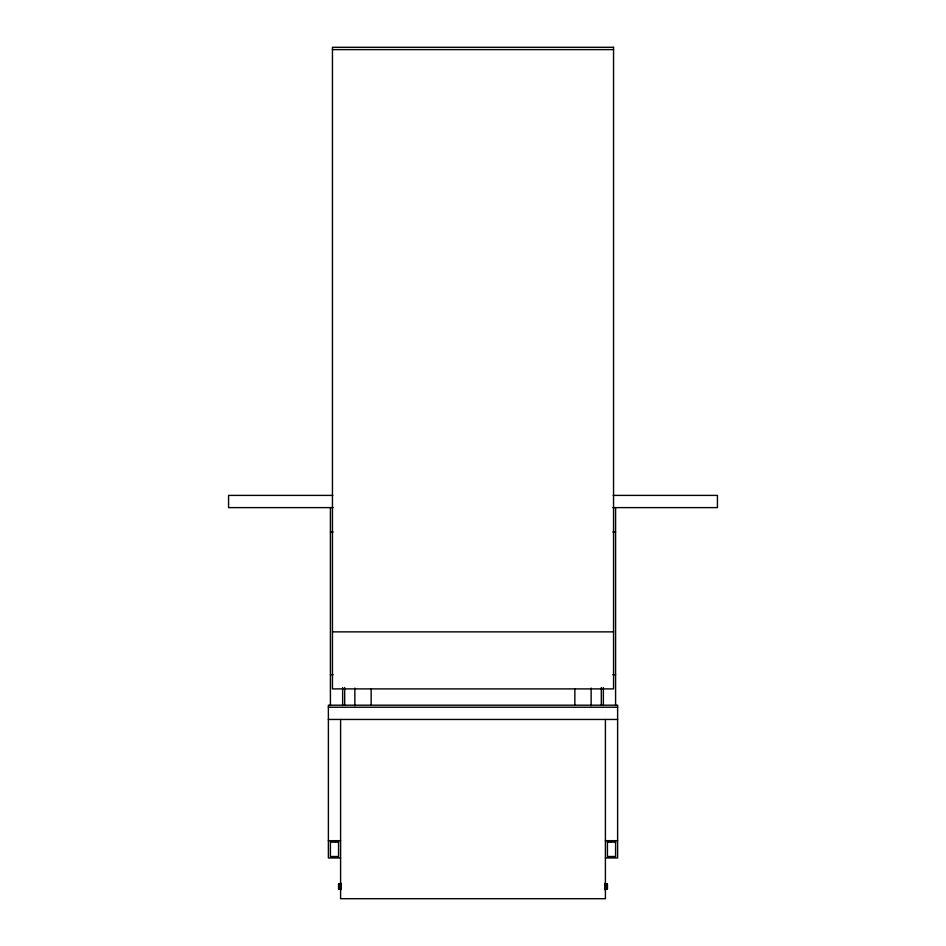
<?xml version="1.0" encoding="UTF-8"?>
<svg xmlns="http://www.w3.org/2000/svg" width="946" height="946" viewBox="0 0 946 946"><rect width="100%" height="100%" fill="white"/><g stroke="black" fill="none" stroke-linecap="round" stroke-linejoin="round"><path stroke-width="1.42" d="M340.903 888.637L340.903 889.559L340.903 883.304L340.903 884.214M607.438 888.826L607.438 884.226M608.136 841.573L607.462 841.573M610.927 841.573L610.265 841.573M338.869 883.978L338.869 888.873M607.131 888.98L607.131 884.084M335.712 841.55L335.085 841.55M338.514 841.55L337.888 841.55M332.448 49.606L613.552 49.606M332.803 495.397L228.565 495.397L228.565 507.612L333.134 507.612M613.197 495.397L717.435 495.397L717.435 507.612L612.866 507.612M330.414 532.054L333.134 532.054M612.866 532.054L615.586 532.054M332.448 631.869L613.552 631.869M330.414 674.687L333.134 674.687M612.866 674.687L615.586 674.687M328.38 707.23L617.62 707.23M328.38 719.457L617.62 719.457M328.38 840.675L340.595 840.675M605.405 840.675L617.62 840.675M330.414 842.117L338.562 842.117M607.438 842.117L615.586 842.117M340.595 857.963L328.38 857.963L328.38 705.196L617.62 705.196L617.62 857.963L605.405 857.963M338.703 883.978L340.3 883.978M605.7 884.084L607.344 884.084M338.869 886.426L340.3 886.426M605.7 886.532L607.131 886.532M338.656 888.873L340.3 888.873M605.7 888.98L607.344 888.98M615.586 507.612L615.586 705.527M615.586 841.786L615.586 856.52L607.438 856.52L607.438 841.786M605.665 884.971L605.665 883.398L605.665 889.654L605.665 888.743M605.405 719.457L605.405 898.7L340.595 898.7L340.595 719.457M605.097 884.971L605.097 883.398L605.097 889.654L605.097 888.743M603.359 687.517L603.359 705.527M601.325 687.517L601.325 705.16M591.144 688.061L591.144 705.74M574.849 688.901L574.849 705.196M371.151 688.901L371.151 705.196M354.856 688.061L354.856 705.74M344.675 687.517L344.675 705.16M342.641 687.517L342.641 705.527M340.335 884.214L340.335 883.304L340.335 889.559L340.335 887.987M338.562 841.786L338.562 856.52L330.414 856.52L330.414 841.786M338.562 884.132L338.562 888.72M330.414 507.612L330.414 705.527M613.552 47.3L332.448 47.3L332.448 688.901L613.552 688.901L613.552 47.3"/></g></svg>
